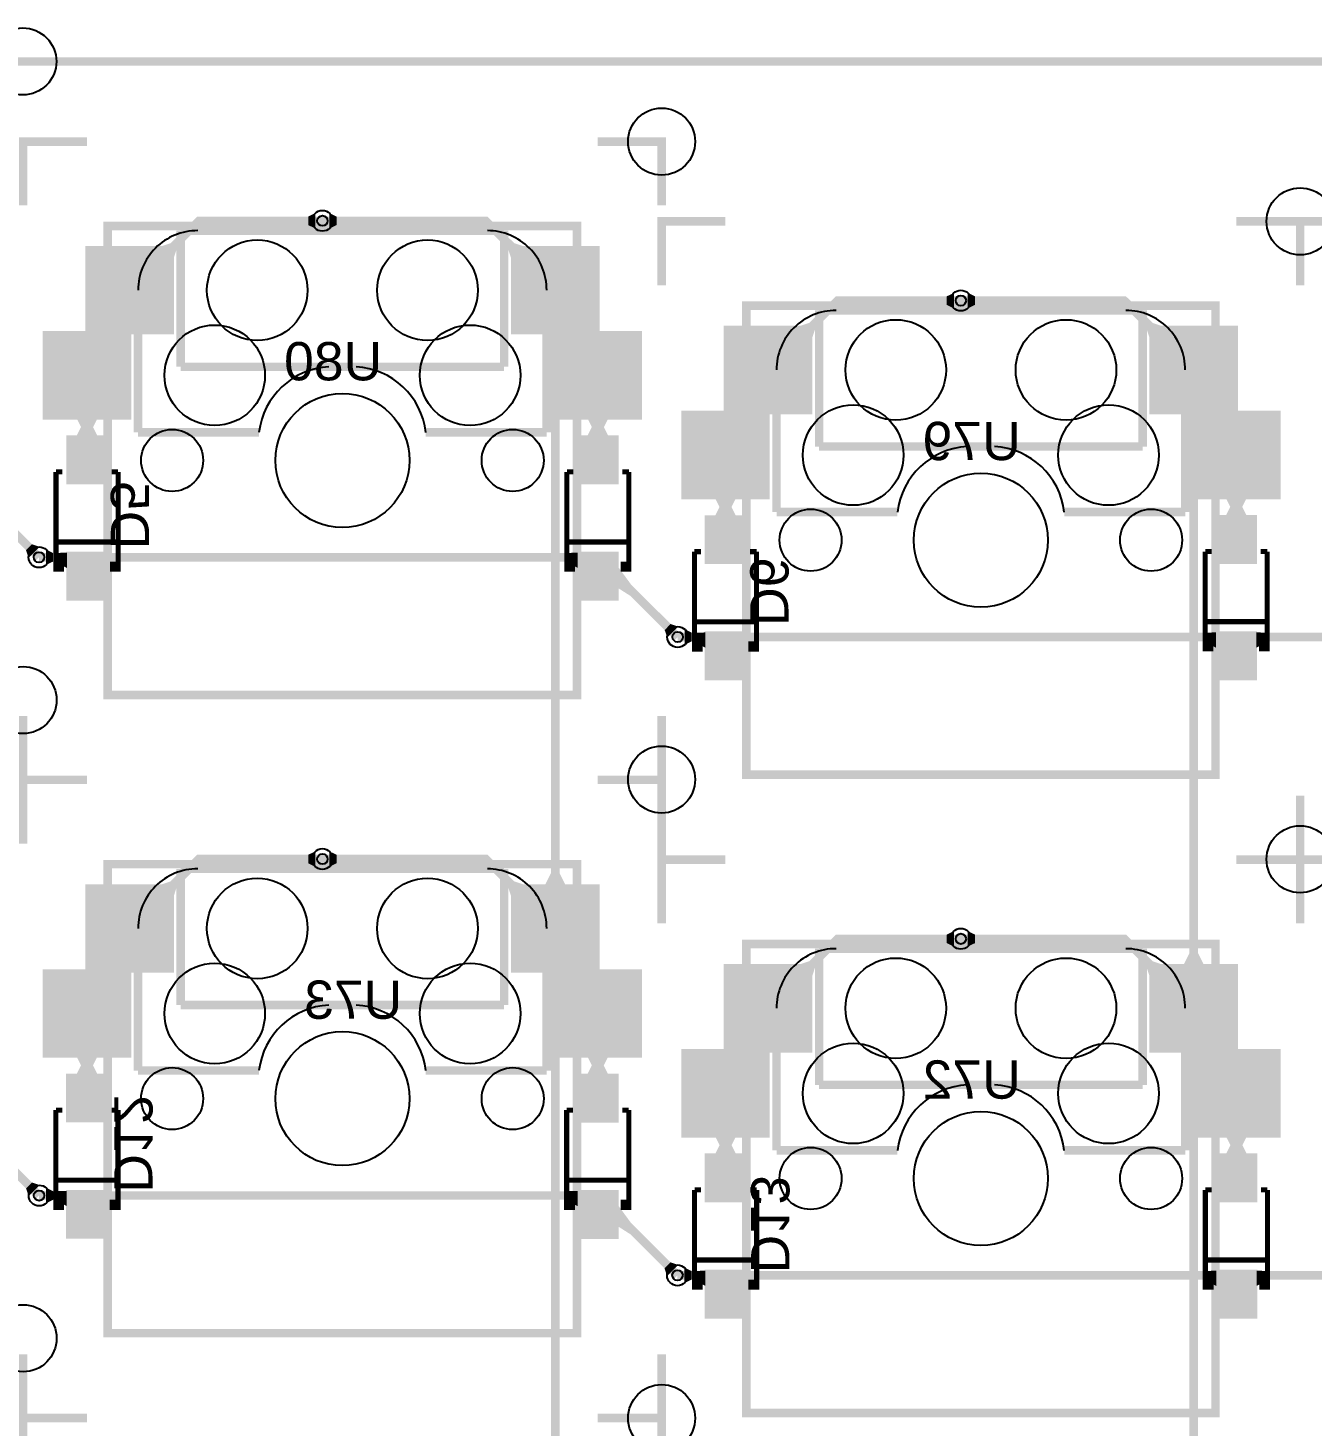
# Model space of a CAD drawing. Header units: millimetres. Extents: x 18 to 178, y 1 to 150.
# Drawn here: x 95.4 to 133.71, y 108.09 to 149.83 of the extents above; entities that cross this region are included whole.
import ezdxf

# ---------------------------------------------------------------- set-up
doc = ezdxf.new("R2010")
doc.units = ezdxf.units.MM
for name, color, linetype, true_color in [('BoardOutLine', 7, 'Continuous', 0xff00ff), ('BottomLayer', 7, 'Continuous', 0x0000ff), ('BottomPasteMaskLayer', 7, 'Continuous', 0x800000), ('BottomSilkLayer', 7, 'Continuous', 0x66cc33), ('BottomSolderMaskLayer', 7, 'Continuous', 0xaa00ff), ('Document', 7, 'Continuous', 0xffffff), ('Hole', 7, 'Continuous', 0x222222), ('Multi-Layer', 7, 'Continuous', 0xc0c0c0), ('TopLayer', 7, 'Continuous', 0xff0000), ('TopPasteMaskLayer', 7, 'Continuous', 0x808080), ('TopSilkLayer', 7, 'Continuous', 0xffcc00), ('TopSolderMaskLayer', 7, 'Continuous', 0x800080)]:
    doc.layers.add(name, color=color, linetype=linetype, true_color=true_color)
doc.styles.get("Standard").update_dxf_attribs({"font": 'arial.ttf'})

msp = doc.modelspace()

# ---------------------------------------------------------------- hatches: boundary and pattern name
at = {"layer": 'BottomLayer'}
for points in [[(104.38717805435613, 143.836570993142), (104.38717805435613, 144.30158242316486), (104.60418338836689, 144.19607569215134), (104.60418338836689, 143.94207518415033)], [(109.85993141986273, 142.81735585471165), (110.3082372364745, 143.26707645415286), (109.90454660909313, 143.40178054356113), (109.72522479044983, 143.22188976377947)], [(112.39994919989863, 140.72705105410205), (109.85994411988827, 140.72705105410205), (109.85994411988827, 143.26705613411218), (112.39994919989863, 143.26705613411218)], [(123.43826009652025, 141.91959613919232), (123.43716535433077, 141.45458470916935), (123.65441960883913, 141.5595808991618), (123.65501651003319, 141.81358140716281)], [(98.42992125984256, 138.18704597409192), (95.88991617983243, 138.18704597409192), (95.88991617983243, 140.72705105410205), (98.42992125984256, 140.72705105410205)], [(111.44780797561589, 140.72707137414272), (110.81280670561341, 140.72707137414272), (111.00330708661409, 140.34607061214126), (111.25730759461521, 140.34607061214126)], [(128.90922783845576, 140.43631699263392), (129.35693929387867, 140.8866268732537), (128.95352298704597, 141.02125222250447), (128.77443738887473, 140.8411277622555)], [(131.44922529845053, 138.346634493269), (128.9092202184404, 138.346634493269), (128.9092202184404, 140.88663957327913), (131.44922529845053, 140.88663957327913)], [(97.47778003556004, 138.1870662941326), (96.84277876555757, 138.1870662941326), (97.03327914655824, 137.80606553213102), (97.28727965455937, 137.80606553213102)], [(117.47919735839469, 135.80662941325886), (114.93919227838455, 135.80662941325886), (114.93919227838455, 138.346634493269), (117.47919735839469, 138.346634493269)], [(130.49784607569222, 138.34662179324357), (129.86284480568952, 138.34662179324357), (130.05334518669042, 137.965621031242), (130.30734569469132, 137.965621031242)], [(97.47778003556004, 137.63435610871227), (96.84277876555757, 137.63435610871227), (97.03327914655824, 138.01535687071373), (97.28727965455937, 138.01535687071373)], [(97.76027432054866, 136.23434086868178), (97.76027432054866, 137.6343662687325), (96.56027432054861, 137.6343662687325), (96.56027432054861, 136.23434086868178)], [(116.52781813563638, 135.80661671323344), (115.89281686563368, 135.80661671323344), (116.08331724663458, 135.42561595123186), (116.33731775463548, 135.42561595123186)], [(116.52781813563638, 135.25185928371855), (115.89281686563368, 135.25185928371855), (116.08331724663458, 135.63286004572), (116.33731775463548, 135.63286004572)], [(116.81031242062477, 133.85181610363213), (116.81031242062477, 135.25184150368295), (115.61031242062495, 135.25184150368295), (115.61031242062495, 133.85181610363213)], [(95.93331216662432, 134.25893319786633), (95.93215138430264, 133.79392176784347), (96.14941833883654, 133.89888493776982), (96.15005334010675, 134.15288544577083)], [(96.56025146050297, 134.16441960883924), (96.56025146050297, 133.70838455676903), (96.17925069850162, 133.89888493776982), (96.17925069850162, 134.15288544577083)], [(97.76027432054866, 132.76441452882898), (97.76027432054866, 134.1644399288798), (96.56027432054861, 134.1644399288798), (96.56027432054861, 132.76441452882898)], [(114.98879095758184, 131.87832867665736), (114.98741427482878, 131.4133172466344), (115.20473202946414, 131.51818135636267), (115.20548387096778, 131.7721818643637)], [(115.6102895605793, 131.7819253238506), (115.6102895605793, 131.32695961391914), (115.22928879857773, 131.51813817627624), (115.22928879857773, 131.77213868427725)], [(116.81031242062477, 130.38188976377955), (116.81031242062477, 131.78191516383038), (115.61031242062495, 131.78191516383038), (115.61031242062495, 130.38188976377955)], [(104.3874523749048, 124.7862763525527), (104.38690627381243, 125.25128778257556), (104.60403606807199, 125.14603759207523), (104.60433324866653, 124.89203708407422)], [(110.81280670561341, 124.21778257556514), (111.44780797561589, 124.21778257556514), (111.25730759461521, 124.59878333756672), (111.00330708661409, 124.59878333756672)], [(109.85993141986273, 123.76991363982722), (110.31008890017779, 124.21778257556514), (109.90537211074411, 124.35257048514097), (109.72530861061728, 124.17342392684782)], [(112.39994919989863, 121.67777495554992), (109.85994411988827, 121.67777495554992), (109.85994411988827, 124.21778003556005), (112.39994919989863, 124.21778003556005)], [(123.43812293624592, 122.86943103886199), (123.43730251460511, 122.40441960883913), (123.65449326898647, 122.50954279908558), (123.65494284988563, 122.7635433070866)], [(128.90922783845576, 121.3832740665481), (129.35609855219718, 121.8344196088392), (128.9531851663703, 121.96905003810002), (128.77443484886976, 121.78859029718058)], [(129.86284480568952, 121.8344196088392), (130.49784607569222, 121.8344196088392), (130.30734569469132, 122.21542037084077), (130.05334518669042, 122.21542037084077)], [(98.42992125984256, 119.13776987553968), (95.88991617983243, 119.13776987553968), (95.88991617983243, 121.67777495554992), (98.42992125984256, 121.67777495554992)], [(111.44780797561589, 121.677777495555), (110.81280670561341, 121.677777495555), (111.00330708661409, 121.29677673355343), (111.25730759461521, 121.29677673355343)], [(131.44922529845053, 119.29438658877314), (128.9092202184404, 119.29438658877314), (128.9092202184404, 121.83439166878327), (131.44922529845053, 121.83439166878327)], [(97.47624079248158, 118.58431800863605), (96.8412395224791, 118.58431800863605), (97.03206248412494, 118.96531877063751), (97.28606299212606, 118.96531877063751)], [(97.47670815341644, 119.13777241554487), (96.84170688341374, 119.13777241554487), (97.03188468376948, 118.7567716535433), (97.2858851917706, 118.7567716535433)], [(117.47919735839469, 116.75438150876289), (114.93919227838455, 116.75438150876289), (114.93919227838455, 119.29438658877314), (117.47919735839469, 119.29438658877314)], [(130.49784607569222, 119.29441452882907), (129.86284480568952, 119.29441452882907), (130.05334518669042, 118.9134137668276), (130.30734569469132, 118.9134137668276)], [(97.7577343154685, 117.18430276860556), (97.7577343154685, 118.58432816865627), (96.55773431546868, 118.58432816865627), (96.55773431546868, 117.18430276860556)], [(116.52883921767852, 116.75440944881893), (115.89383794767605, 116.75440944881893), (116.08464566929138, 116.37340868681736), (116.33864617729228, 116.37340868681736)], [(116.52928371856729, 116.20182118364232), (115.89428244856481, 116.20182118364232), (116.08447548895106, 116.5828219456439), (116.33847599695218, 116.5828219456439)], [(116.81285242570493, 114.80177800355602), (116.81285242570493, 116.20180340360673), (115.61285242570489, 116.20180340360673), (115.61285242570489, 114.80177800355602)], [(95.93692913385826, 114.74307340614678), (95.93473202946393, 115.20807975615958), (96.15223520447034, 115.10359918719837), (96.15343408686817, 114.84960121920233)], [(96.55777241554483, 115.11438150876302), (96.55777241554483, 114.65981965963931), (96.17677165354326, 114.84964185928368), (96.17677165354326, 115.10364236728469)], [(97.7577343154685, 113.71437642875276), (97.7577343154685, 115.11440182880358), (96.55773431546868, 115.11440182880358), (96.55773431546868, 113.71437642875276)], [(114.98268478536943, 112.8262407924816), (114.98186436372885, 112.36122936245874), (115.19905511811021, 112.46635255270508), (115.1995021590044, 112.72035306070609)], [(115.61289560579144, 112.73188722377438), (115.61289560579144, 112.27585217170429), (115.23189484378986, 112.46635255270508), (115.23189484378986, 112.72035306070609)], [(116.81285242570493, 111.33185166370333), (116.81285242570493, 112.73187706375415), (115.61285242570489, 112.73187706375415), (115.61285242570489, 111.33185166370333)]]:
    msp.add_hatch(color=256, dxfattribs=at).paths.add_polyline_path(points)
at = {"layer": 'BottomPasteMaskLayer'}
for points in [[(112.39994919989863, 140.72705105410205), (109.85994411988827, 140.72705105410205), (109.85994411988827, 143.26705613411218), (112.39994919989863, 143.26705613411218)], [(98.42992125984256, 138.18704597409192), (95.88991617983243, 138.18704597409192), (95.88991617983243, 140.72705105410205), (98.42992125984256, 140.72705105410205)], [(131.44922529845053, 138.346634493269), (128.9092202184404, 138.346634493269), (128.9092202184404, 140.88663957327913), (131.44922529845053, 140.88663957327913)], [(117.47919735839469, 135.80662941325886), (114.93919227838455, 135.80662941325886), (114.93919227838455, 138.346634493269), (117.47919735839469, 138.346634493269)], [(97.76027432054866, 136.23434086868178), (97.76027432054866, 137.6343662687325), (96.56027432054861, 137.6343662687325), (96.56027432054861, 136.23434086868178)], [(116.81031242062477, 133.85181610363213), (116.81031242062477, 135.25184150368295), (115.61031242062495, 135.25184150368295), (115.61031242062495, 133.85181610363213)], [(97.76027432054866, 132.76441452882898), (97.76027432054866, 134.1644399288798), (96.56027432054861, 134.1644399288798), (96.56027432054861, 132.76441452882898)], [(116.81031242062477, 130.38188976377955), (116.81031242062477, 131.78191516383038), (115.61031242062495, 131.78191516383038), (115.61031242062495, 130.38188976377955)], [(112.39994919989863, 121.67777495554992), (109.85994411988827, 121.67777495554992), (109.85994411988827, 124.21778003556005), (112.39994919989863, 124.21778003556005)], [(98.42992125984256, 119.13776987553968), (95.88991617983243, 119.13776987553968), (95.88991617983243, 121.67777495554992), (98.42992125984256, 121.67777495554992)], [(131.44922529845053, 119.29438658877314), (128.9092202184404, 119.29438658877314), (128.9092202184404, 121.83439166878327), (131.44922529845053, 121.83439166878327)], [(117.47919735839469, 116.75438150876289), (114.93919227838455, 116.75438150876289), (114.93919227838455, 119.29438658877314), (117.47919735839469, 119.29438658877314)], [(97.7577343154685, 117.18430276860556), (97.7577343154685, 118.58432816865627), (96.55773431546868, 118.58432816865627), (96.55773431546868, 117.18430276860556)], [(116.81285242570493, 114.80177800355602), (116.81285242570493, 116.20180340360673), (115.61285242570489, 116.20180340360673), (115.61285242570489, 114.80177800355602)], [(97.7577343154685, 113.71437642875276), (97.7577343154685, 115.11440182880358), (96.55773431546868, 115.11440182880358), (96.55773431546868, 113.71437642875276)], [(116.81285242570493, 111.33185166370333), (116.81285242570493, 112.73187706375415), (115.61285242570489, 112.73187706375415), (115.61285242570489, 111.33185166370333)]]:
    msp.add_hatch(color=256, dxfattribs=at).paths.add_polyline_path(points)
at = {"layer": 'BottomSilkLayer'}
for points in [[(96.15786131572281, 133.89939039878072), (96.47785115570241, 133.89939039878072), (96.47785115570241, 133.5945897891795), (96.15786131572281, 133.5945897891795)], [(98.16268732537469, 133.89939039878072), (97.84269748539486, 133.89939039878072), (97.84269748539486, 133.5945897891795), (98.16268732537469, 133.5945897891795)], [(115.20789941579892, 131.5168656337312), (115.52788925577852, 131.5168656337312), (115.52788925577852, 131.21206502413008), (115.20789941579892, 131.21206502413008)], [(117.21272542545103, 131.5168656337312), (116.8927355854712, 131.5168656337312), (116.8927355854712, 131.21206502413008), (117.21272542545103, 131.21206502413008)], [(96.15532131064265, 114.84935229870462), (96.47531115062225, 114.84935229870462), (96.47531115062225, 114.54455168910329), (96.15532131064265, 114.54455168910329)], [(98.16014732029475, 114.84935229870462), (97.84015748031516, 114.84935229870462), (97.84015748031516, 114.54455168910329), (98.16014732029475, 114.54455168910329)], [(115.21043942087886, 112.46682753365496), (115.53042926085868, 112.46682753365496), (115.53042926085868, 112.16202692405386), (115.21043942087886, 112.16202692405386)], [(117.21526543053074, 112.46682753365496), (116.89527559055114, 112.46682753365496), (116.89527559055114, 112.16202692405386), (117.21526543053074, 112.16202692405386)]]:
    msp.add_hatch(color=256, dxfattribs=at).paths.add_polyline_path(points)
at = {"layer": 'BottomSolderMaskLayer'}
for points in [[(112.45074523749054, 140.67625501651003), (109.80913995428, 140.67625501651003), (109.80913995428, 143.31786029972045), (112.45074523749054, 143.31786029972045)], [(98.4807172974347, 138.13624993649978), (95.83911201422416, 138.13624993649978), (95.83911201422416, 140.77785521971032), (98.4807172974347, 140.77785521971032)], [(131.50002133604266, 138.2958313436627), (128.85841605283213, 138.2958313436627), (128.85841605283213, 140.93743662687325), (131.50002133604266, 140.93743662687325)], [(117.52999339598682, 135.75582626365258), (114.88838811277628, 135.75582626365258), (114.88838811277628, 138.397431546863), (117.52999339598682, 138.397431546863)], [(97.78204579266298, 136.20470209972677), (97.78204579266298, 137.6639953602487), (96.53850284843429, 137.6639953602487), (96.53850284843429, 136.20470209972677)], [(116.83208389273909, 133.82217733467724), (116.83208389273909, 135.28147059519915), (115.58854094851063, 135.28147059519915), (115.58854094851063, 133.82217733467724)], [(97.78204579266298, 132.73478543731278), (97.78204579266298, 134.1940786978347), (96.53850284843429, 134.1940786978347), (96.53850284843429, 132.73478543731278)], [(116.83208389273909, 130.35226067226336), (116.83208389273909, 131.81155393278527), (115.58854094851063, 131.81155393278527), (115.58854094851063, 130.35226067226336)], [(112.45074523749054, 121.62697891795779), (109.80913995428, 121.62697891795779), (109.80913995428, 124.26858420116832), (112.45074523749054, 124.26858420116832)], [(131.50002133604266, 119.24358648717293), (128.85841605283213, 119.24358648717293), (128.85841605283213, 121.88519177038336), (131.50002133604266, 121.88519177038336)], [(98.4807172974347, 119.08697383794765), (95.83911201422416, 119.08697383794765), (95.83911201422416, 121.72857912115819), (98.4807172974347, 121.72857912115819)], [(117.52999339598682, 116.7035814071628), (114.88838811277628, 116.7035814071628), (114.88838811277628, 119.34518669037323), (117.52999339598682, 119.34518669037323)], [(97.77950578758282, 117.15466399965055), (97.77950578758282, 118.61395726017247), (96.53596284335435, 118.61395726017247), (96.53596284335435, 117.15466399965055)], [(116.83462389781926, 114.77213923460101), (116.83462389781926, 116.23143249512293), (115.59108095359056, 116.23143249512293), (115.59108095359056, 114.77213923460101)], [(97.77950578758282, 113.68474733723656), (97.77950578758282, 115.14404059775848), (96.53596284335435, 115.14404059775848), (96.53596284335435, 113.68474733723656)], [(116.83462389781926, 111.30222257218713), (116.83462389781926, 112.76151583270905), (115.59108095359056, 112.76151583270905), (115.59108095359056, 111.30222257218713)]]:
    msp.add_hatch(color=256, dxfattribs=at).paths.add_polyline_path(points)
at = {"layer": 'Document'}
for points in [[(96.77627635255271, 136.9464312928626), (96.77627635255271, 136.75440690881373), (97.54427228854456, 136.75440690881373), (97.54427228854456, 136.9464312928626)], [(97.25631191262391, 137.23439166878325), (97.06428752857505, 137.23439166878325), (97.06428752857505, 136.4663957327914), (97.25631191262391, 136.4663957327914)], [(112.78684277368552, 136.9464312928626), (112.78684277368552, 136.75440690881373), (112.0188468376939, 136.75440690881373), (112.0188468376939, 136.9464312928626)], [(112.30680721361432, 137.23439166878325), (112.49883159766318, 137.23439166878325), (112.49883159766318, 136.4663957327914), (112.30680721361432, 136.4663957327914)], [(116.30635001270025, 134.8518669037337), (116.11432562865139, 134.8518669037337), (116.11432562865139, 134.08387096774186), (116.30635001270025, 134.08387096774186)], [(131.35176530353078, 134.85440690881376), (131.54378968757942, 134.85440690881376), (131.54378968757942, 134.0864109728219), (131.35176530353078, 134.0864109728219)], [(115.82631445262905, 134.56390652781306), (115.82631445262905, 134.3718821437643), (116.59431038862067, 134.3718821437643), (116.59431038862067, 134.56390652781306)], [(131.83180086360198, 134.5664465328931), (131.83180086360198, 134.37442214884425), (131.0638049276099, 134.37442214884425), (131.0638049276099, 134.5664465328931)], [(97.2872745745492, 133.1673863347727), (97.09525019050034, 133.1673863347727), (97.09525019050034, 133.93538227076453), (97.2872745745492, 133.93538227076453)], [(112.27584455168903, 133.1673863347727), (112.4678689357379, 133.1673863347727), (112.4678689357379, 133.93538227076453), (112.27584455168903, 133.93538227076453)], [(116.33731267462554, 130.78486156972315), (116.14528829057667, 130.78486156972315), (116.14528829057667, 131.552857505715), (116.33731267462554, 131.552857505715)], [(131.32080264160527, 130.78740157480308), (131.5128270256539, 130.78740157480308), (131.5128270256539, 131.55539751079493), (131.32080264160527, 131.55539751079493)], [(97.25377190754398, 118.18435356870714), (97.06174752349511, 118.18435356870714), (97.06174752349511, 117.41635763271518), (97.25377190754398, 117.41635763271518)], [(112.30172720345445, 118.18181356362709), (112.49375158750308, 118.18181356362709), (112.49375158750308, 117.41381762763524), (112.30172720345445, 117.41381762763524)], [(96.77373634747278, 117.89639319278638), (96.77373634747278, 117.70436880873751), (97.54173228346463, 117.70436880873751), (97.54173228346463, 117.89639319278638)], [(112.78176276352565, 117.89385318770633), (112.78176276352565, 117.70182880365758), (112.01376682753357, 117.70182880365758), (112.01376682753357, 117.89385318770633)], [(116.30889001777996, 115.80182880365749), (116.11686563373132, 115.80182880365749), (116.11686563373132, 115.03383286766564), (116.30889001777996, 115.03383286766564)], [(131.35684531369066, 115.80182880365749), (131.54886969773952, 115.80182880365749), (131.54886969773952, 115.03383286766564), (131.35684531369066, 115.03383286766564)], [(115.82885445770899, 115.51386842773684), (115.82885445770899, 115.32184404368809), (116.59685039370083, 115.32184404368809), (116.59685039370083, 115.51386842773684)], [(131.83688087376186, 115.51386842773684), (131.83688087376186, 115.32184404368809), (131.06888493777, 115.32184404368809), (131.06888493777, 115.51386842773684)], [(97.28473456946926, 114.11734823469646), (97.0927101854204, 114.11734823469646), (97.0927101854204, 114.88534417068831), (97.28473456946926, 114.88534417068831)], [(112.27076454152916, 114.11480822961641), (112.4627889255778, 114.11480822961641), (112.4627889255778, 114.88280416560826), (112.27076454152916, 114.88280416560826)], [(116.33985267970525, 111.73482346964693), (116.14782829565661, 111.73482346964693), (116.14782829565661, 112.50281940563877), (116.33985267970525, 112.50281940563877)], [(131.32588265176537, 111.73482346964693), (131.51790703581423, 111.73482346964693), (131.51790703581423, 112.50281940563877), (131.32588265176537, 112.50281940563877)]]:
    msp.add_hatch(color=256, dxfattribs=at).paths.add_polyline_path(points)
at = {"layer": 'TopLayer'}
for points in [[(103.9770764541529, 143.836570993142), (103.9770764541529, 144.30158242316486), (103.76007112014213, 144.19607569215134), (103.76007112014213, 143.94207518415033)], [(97.1599187198376, 140.72705105410205), (99.69992379984774, 140.72705105410205), (99.69992379984774, 143.26705613411218), (97.1599187198376, 143.26705613411218)], [(99.25347472694966, 143.26707645415286), (99.6999110998222, 142.81550165100327), (99.83463042926087, 143.2211582423164), (99.65605283210562, 143.40179070358136)], [(123.02815849631702, 141.45458470916935), (123.02706629413274, 141.91959613919232), (122.8103098806198, 141.81358140716281), (122.81090678181363, 141.5595808991618)], [(111.12994665989345, 138.18704597409192), (113.66995173990358, 138.18704597409192), (113.66995173990358, 140.72705105410205), (111.12994665989345, 140.72705105410205)], [(116.2091948183895, 138.346634493269), (118.74919989839987, 138.346634493269), (118.74919989839987, 140.88663957327913), (116.2091948183895, 140.88663957327913)], [(118.30337058674127, 140.8866268732537), (118.749207518415, 140.43445770891537), (118.88392684785367, 140.8404800609601), (118.7055880111759, 141.02135382270762)], [(112.08383032766073, 138.1870662941326), (112.71883159766321, 138.1870662941326), (112.52863855727696, 137.80606553213102), (112.27463804927606, 137.80606553213102)], [(130.17922275844558, 135.80662941325886), (132.7192278384557, 135.80662941325886), (132.7192278384557, 138.346634493269), (130.17922275844558, 138.346634493269)], [(112.0842748285495, 137.63435610871227), (112.7192760985522, 137.63435610871227), (112.52846837693687, 138.01535687071373), (112.27446786893574, 138.01535687071373)], [(111.80284480568957, 136.23434086868178), (111.80284480568957, 137.6343662687325), (113.00284480568962, 137.6343662687325), (113.00284480568962, 136.23434086868178)], [(131.1313106426212, 135.25440182880357), (131.7663119126239, 135.25440182880357), (131.5761315722632, 135.63540259080514), (131.32213106426207, 135.63540259080514)], [(131.1317754635511, 135.80661671323344), (131.76677673355357, 135.80661671323344), (131.57595377190773, 135.42561595123186), (131.3219532639066, 135.42561595123186)], [(130.8478028956058, 133.85435610871218), (130.8478028956058, 135.254381508763), (132.04780289560586, 135.254381508763), (132.04780289560586, 133.85435610871218)], [(95.74654813309644, 134.33637287274576), (95.41831851663687, 134.00697993395988), (95.33907289814601, 134.2348895097789), (95.51836169672356, 134.41481330962654)], [(95.93331216662432, 134.25893319786633), (95.93215138430264, 133.79392176784347), (96.14941833883654, 133.89888493776982), (96.15005334010675, 134.15288544577083)], [(111.80288798577612, 133.70838455676903), (111.80288798577612, 134.16441960883924), (111.42188722377455, 134.15288544577083), (111.42188722377455, 133.89888493776982)], [(111.80284480568957, 132.76441452882898), (111.80284480568957, 134.1644399288798), (113.00284480568962, 134.1644399288798), (113.00284480568962, 132.76441452882898)], [(113.0028168656338, 133.74337566675126), (113.0028168656338, 133.1083743967488), (113.38381762763538, 132.86528067056133), (113.38381762763538, 133.22448818897635)], [(114.80207772415542, 131.95585217170435), (114.47367792735577, 131.6266268732537), (114.39454914909834, 131.85457708915408), (114.57392684785373, 132.03440690881382)], [(114.98837693675387, 131.87869443738884), (114.98783083566173, 131.413683007366), (115.20495808991632, 131.51893319786632), (115.20525781051583, 131.77293370586733)], [(130.84784099568196, 131.32843281686553), (130.84784099568196, 131.78446786893574), (130.4668402336804, 131.77293370586733), (130.4668402336804, 131.51893319786632)], [(130.8478028956058, 130.3844297688595), (130.8478028956058, 131.7844551689103), (132.04780289560586, 131.7844551689103), (132.04780289560586, 130.3844297688595)], [(132.04776987553987, 131.78446786893574), (132.04776987553987, 131.32843281686553), (132.42877063754145, 131.51893319786632), (132.42877063754145, 131.77293370586733)], [(103.97735077470156, 125.25128778257556), (103.97680467360942, 124.7862763525527), (103.75992379984746, 124.89203708407422), (103.760220980442, 125.14603759207523)], [(97.1599187198376, 121.67777495554992), (99.69992379984774, 121.67777495554992), (99.69992379984774, 124.21778003556005), (97.1599187198376, 124.21778003556005)], [(99.2516179832362, 124.21778257556514), (99.6999110998222, 123.7680518161036), (99.83453390906789, 124.17267716535434), (99.65521717043453, 124.35257048514097)], [(123.02802133604268, 122.40441960883913), (123.02720091440187, 122.86943103886199), (122.8103835407669, 122.7635433070866), (122.8108305816611, 122.50954279908558)], [(118.30439674879358, 121.8344196088392), (118.749207518415, 121.38123952247895), (118.88394462788915, 121.78787655575309), (118.70601219202445, 121.96915671831346)], [(111.12994665989345, 119.13776987553968), (113.66995173990358, 119.13776987553968), (113.66995173990358, 121.67777495554992), (111.12994665989345, 121.67777495554992)], [(116.2091948183895, 119.29438658877314), (118.74919989839987, 119.29438658877314), (118.74919989839987, 121.83439166878327), (116.2091948183895, 121.83439166878327)], [(112.08127000254012, 118.58177546355091), (112.7162712725426, 118.58177546355091), (112.52609093218189, 118.96277622555249), (112.27209042418099, 118.96277622555249)], [(112.08173736347476, 119.13777241554487), (112.71673863347723, 119.13777241554487), (112.5259182118366, 118.7567716535433), (112.27191770383547, 118.7567716535433)], [(130.17922275844558, 116.75438150876289), (132.7192278384557, 116.75438150876289), (132.7192278384557, 119.29438658877314), (130.17922275844558, 119.29438658877314)], [(111.79776479552947, 117.18176276352551), (111.79776479552947, 118.58178816357622), (112.99776479552952, 118.58178816357622), (112.99776479552952, 117.18176276352551)], [(131.13386842773684, 116.75440944881893), (131.76886969773955, 116.75440944881893), (131.5786766573533, 116.37340868681736), (131.32467614935217, 116.37340868681736)], [(131.13431292862583, 116.20182118364232), (131.7693141986283, 116.20182118364232), (131.57850647701298, 116.5828219456439), (131.32450596901208, 116.5828219456439)], [(130.8528829057659, 114.80177800355602), (130.8528829057659, 116.20180340360673), (132.05288290576596, 116.20180340360673), (132.05288290576596, 114.80177800355602)], [(95.75058166116332, 115.2839827279654), (95.42135890271788, 114.95558039116077), (95.34280162560322, 115.1837261874523), (95.52263144526296, 115.36310896621796)], [(95.93651511303005, 114.7427051054101), (95.9351485902971, 115.20771399542798), (96.15246380492749, 115.10284734569461), (96.1532105664212, 114.8488468376936)], [(111.79780289560563, 114.65834645669281), (111.79780289560563, 115.11183896367788), (111.41680213360428, 115.10284734569461), (111.41680213360428, 114.8488468376936)], [(111.79776479552947, 113.71183642367282), (111.79776479552947, 115.11186182372364), (112.99776479552952, 115.11186182372364), (112.99776479552952, 113.71183642367282)], [(112.99773177546376, 114.69269748539489), (112.99773177546376, 114.05769621539241), (113.37873253746511, 113.81409956819914), (113.37873253746511, 114.17349758699515)], [(114.79667005334022, 112.90349504699009), (114.46782321564638, 112.57471678943352), (114.38900431800857, 112.80277368554732), (114.56862839725682, 112.9823596647193)], [(114.98268478536943, 112.8262407924816), (114.98186436372885, 112.36122936245874), (115.19905511811021, 112.46635255270508), (115.1995021590044, 112.72035306070609)], [(130.85292608585223, 112.27585217170429), (130.85292608585223, 112.73188722377438), (130.47192532385088, 112.72035306070609), (130.47192532385088, 112.46635255270508)], [(130.8528829057659, 111.33185166370333), (130.8528829057659, 112.73187706375415), (132.05288290576596, 112.73187706375415), (132.05288290576596, 111.33185166370333)], [(132.05285496571014, 112.73188722377438), (132.05285496571014, 112.27585217170429), (132.4338557277115, 112.46635255270508), (132.4338557277115, 112.72035306070609)]]:
    msp.add_hatch(color=256, dxfattribs=at).paths.add_polyline_path(points)
at = {"layer": 'TopPasteMaskLayer'}
for points in [[(97.1599187198376, 140.72705105410205), (99.69992379984774, 140.72705105410205), (99.69992379984774, 143.26705613411218), (97.1599187198376, 143.26705613411218)], [(111.12994665989345, 138.18704597409192), (113.66995173990358, 138.18704597409192), (113.66995173990358, 140.72705105410205), (111.12994665989345, 140.72705105410205)], [(116.2091948183895, 138.346634493269), (118.74919989839987, 138.346634493269), (118.74919989839987, 140.88663957327913), (116.2091948183895, 140.88663957327913)], [(130.17922275844558, 135.80662941325886), (132.7192278384557, 135.80662941325886), (132.7192278384557, 138.346634493269), (130.17922275844558, 138.346634493269)], [(111.80284480568957, 136.23434086868178), (111.80284480568957, 137.6343662687325), (113.00284480568962, 137.6343662687325), (113.00284480568962, 136.23434086868178)], [(130.8478028956058, 133.85435610871218), (130.8478028956058, 135.254381508763), (132.04780289560586, 135.254381508763), (132.04780289560586, 133.85435610871218)], [(111.80284480568957, 132.76441452882898), (111.80284480568957, 134.1644399288798), (113.00284480568962, 134.1644399288798), (113.00284480568962, 132.76441452882898)], [(130.8478028956058, 130.3844297688595), (130.8478028956058, 131.7844551689103), (132.04780289560586, 131.7844551689103), (132.04780289560586, 130.3844297688595)], [(97.1599187198376, 121.67777495554992), (99.69992379984774, 121.67777495554992), (99.69992379984774, 124.21778003556005), (97.1599187198376, 124.21778003556005)], [(111.12994665989345, 119.13776987553968), (113.66995173990358, 119.13776987553968), (113.66995173990358, 121.67777495554992), (111.12994665989345, 121.67777495554992)], [(116.2091948183895, 119.29438658877314), (118.74919989839987, 119.29438658877314), (118.74919989839987, 121.83439166878327), (116.2091948183895, 121.83439166878327)], [(130.17922275844558, 116.75438150876289), (132.7192278384557, 116.75438150876289), (132.7192278384557, 119.29438658877314), (130.17922275844558, 119.29438658877314)], [(111.79776479552947, 117.18176276352551), (111.79776479552947, 118.58178816357622), (112.99776479552952, 118.58178816357622), (112.99776479552952, 117.18176276352551)], [(130.8528829057659, 114.80177800355602), (130.8528829057659, 116.20180340360673), (132.05288290576596, 116.20180340360673), (132.05288290576596, 114.80177800355602)], [(111.79776479552947, 113.71183642367282), (111.79776479552947, 115.11186182372364), (112.99776479552952, 115.11186182372364), (112.99776479552952, 113.71183642367282)], [(130.8528829057659, 111.33185166370333), (130.8528829057659, 112.73187706375415), (132.05288290576596, 112.73187706375415), (132.05288290576596, 111.33185166370333)]]:
    msp.add_hatch(color=256, dxfattribs=at).paths.add_polyline_path(points)
at = {"layer": 'TopSilkLayer'}
for points in [[(111.40043180086354, 133.89939039878072), (111.72042164084337, 133.89939039878072), (111.72042164084337, 133.5945897891795), (111.40043180086354, 133.5945897891795)], [(113.40525781051565, 133.89939039878072), (113.08526797053605, 133.89939039878072), (113.08526797053605, 133.5945897891795), (113.40525781051565, 133.5945897891795)], [(130.44538989077978, 131.51940563881124), (130.7653797307596, 131.51940563881124), (130.7653797307596, 131.21460502921002), (130.44538989077978, 131.21460502921002)], [(132.45021590043189, 131.51940563881124), (132.1302260604523, 131.51940563881124), (132.1302260604523, 131.21460502921002), (132.45021590043189, 131.21460502921002)], [(111.39535179070367, 114.84681229362457), (111.71534163068327, 114.84681229362457), (111.71534163068327, 114.54201168402335), (111.39535179070367, 114.54201168402335)], [(113.40017780035578, 114.84681229362457), (113.08018796037595, 114.84681229362457), (113.08018796037595, 114.54201168402335), (113.40017780035578, 114.54201168402335)], [(130.45046990093988, 112.46682753365496), (130.7704597409197, 112.46682753365496), (130.7704597409197, 112.16202692405386), (130.45046990093988, 112.16202692405386)], [(132.45529591059176, 112.46682753365496), (132.13530607061216, 112.46682753365496), (132.13530607061216, 112.16202692405386), (132.45529591059176, 112.16202692405386)]]:
    msp.add_hatch(color=256, dxfattribs=at).paths.add_polyline_path(points)
at = {"layer": 'TopSolderMaskLayer'}
for points in [[(97.10911455422934, 140.67625501651003), (99.75071983743965, 140.67625501651003), (99.75071983743965, 143.31786029972045), (97.10911455422934, 143.31786029972045)], [(111.07914249428518, 138.13624993649978), (113.72074777749572, 138.13624993649978), (113.72074777749572, 140.77785521971032), (111.07914249428518, 140.77785521971032)], [(116.15839065278124, 138.2958313436627), (118.79999593599177, 138.2958313436627), (118.79999593599177, 140.93743662687325), (116.15839065278124, 140.93743662687325)], [(130.1284185928373, 135.75582626365258), (132.77002387604762, 135.75582626365258), (132.77002387604762, 138.397431546863), (130.1284185928373, 138.397431546863)], [(111.78107333357548, 136.20470209972677), (111.78107333357548, 137.6639953602487), (113.02461627780394, 137.6639953602487), (113.02461627780394, 136.20470209972677)], [(130.8260314234915, 133.82471733975717), (130.8260314234915, 135.2840106002792), (132.06957436771995, 135.2840106002792), (132.06957436771995, 133.82471733975717)], [(111.78107333357548, 132.73478543731278), (111.78107333357548, 134.1940786978347), (113.02461627780394, 134.1940786978347), (113.02461627780394, 132.73478543731278)], [(130.8260314234915, 130.3548006773433), (130.8260314234915, 131.8140939378652), (132.06957436771995, 131.8140939378652), (132.06957436771995, 130.3548006773433)], [(97.10911455422934, 121.62697891795779), (99.75071983743965, 121.62697891795779), (99.75071983743965, 124.26858420116832), (97.10911455422934, 124.26858420116832)], [(116.15839065278124, 119.24358648717293), (118.79999593599177, 119.24358648717293), (118.79999593599177, 121.88519177038336), (116.15839065278124, 121.88519177038336)], [(111.07914249428518, 119.08697383794765), (113.72074777749572, 119.08697383794765), (113.72074777749572, 121.72857912115819), (111.07914249428518, 121.72857912115819)], [(130.1284185928373, 116.7035814071628), (132.77002387604762, 116.7035814071628), (132.77002387604762, 119.34518669037323), (130.1284185928373, 119.34518669037323)], [(111.77599332341538, 117.1521239945705), (111.77599332341538, 118.61141725509242), (113.01953626764384, 118.61141725509242), (113.01953626764384, 117.1521239945705)], [(130.83111143365159, 114.77213923460101), (130.83111143365159, 116.23143249512293), (132.07465437788028, 116.23143249512293), (132.07465437788028, 114.77213923460101)], [(111.77599332341538, 113.68220733215662), (111.77599332341538, 115.14150059267854), (113.01953626764384, 115.14150059267854), (113.01953626764384, 113.68220733215662)], [(130.83111143365159, 111.30222257218713), (130.83111143365159, 112.76151583270905), (132.07465437788028, 112.76151583270905), (132.07465437788028, 111.30222257218713)]]:
    msp.add_hatch(color=256, dxfattribs=at).paths.add_polyline_path(points)

# ---------------------------------------------------------------- linework, layer by layer
at = {"layer": 'BoardOutLine', "const_width": 0.25400050800101603}
msp.add_lwpolyline([(175.87493014986035, 148.825273050546), (76.20254000507998, 148.825273050546)], dxfattribs=at)
at = {"layer": 'BottomLayer', "const_width": 0.25400050800101603}
for points in [[(111.1303022606046, 141.99644399288798), (109.05765811531614, 144.0690881381762), (104.18338836677685, 144.0690881381762)], [(111.1303022606046, 141.99644399288798), (111.1303022606046, 122.94640589281175)], [(130.18034036068093, 139.6164592329185), (128.10769621539248, 141.68656337312677), (123.23342646685296, 141.68656337312677)], [(97.16027432054875, 139.45643891287773), (97.16027432054875, 136.37287274574544)], [(130.18034036068093, 139.6164592329185), (130.18034036068093, 120.56388112776222)], [(116.21031242062509, 137.07645415290824), (116.21031242062509, 133.98780797561597)], [(97.16027432054875, 134.02590805181603), (95.72771145542288, 134.02590805181603)], [(116.21031242062509, 131.6433832867666), (114.78282956565909, 131.64592329184654)], [(111.1303022606046, 122.94640589281175), (109.06019812039631, 125.01905003809998), (104.18338836677685, 125.01905003809998)], [(111.1303022606046, 122.94640589281175), (111.1303022606046, 103.89636779273553)], [(130.18034036068093, 120.56388112776222), (128.10515621031254, 122.63652527305055), (123.23342646685296, 122.63652527305055)], [(130.18034036068093, 120.56388112776222), (130.18034036068093, 101.51638303276604)], [(97.16027432054875, 120.40640081280162), (97.15773431546882, 117.32283464566933)], [(116.21031242062509, 118.02387604775197), (116.2128524257048, 114.94030988061968)], [(97.15773431546882, 114.97840995681986), (95.73025146050304, 114.97586995173981)], [(116.2128524257048, 112.59334518669039), (114.77774955549921, 112.59334518669039)]]:
    msp.add_lwpolyline(points, dxfattribs=at)
at = {"layer": 'BottomSilkLayer', "const_width": 0.15240030480060962}
for points in [[(96.23403606807233, 133.82316484632975), (96.23403606807233, 136.57561595123184)], [(96.23403606807233, 136.57561595123184), (96.42707645415294, 136.57561595123184)], [(98.08651257302517, 136.57561595123184), (97.89347218694456, 136.57561595123184)], [(98.08651257302517, 133.82316484632975), (98.08651257302517, 136.57561595123184)], [(98.03649987299968, 134.4826263652526), (96.28404876809759, 134.4826263652526)], [(115.28407416814844, 131.4406400812801), (115.28407416814844, 134.19309118618241)], [(115.28407416814844, 134.19309118618241), (115.47711455422905, 134.19309118618241)], [(117.13655067310128, 134.19309118618241), (116.94351028702067, 134.19309118618241)], [(117.13655067310128, 131.4406400812801), (117.13655067310128, 134.19309118618241)], [(117.08653797307579, 132.10010160020317), (115.33408686817393, 132.10010160020317)], [(96.23149606299216, 114.77312674625352), (96.23149606299216, 117.52557785115562)], [(96.23149606299216, 117.52557785115562), (96.424536449073, 117.52557785115562)], [(98.08397256794524, 117.52557785115562), (97.8909321818644, 117.52557785115562)], [(98.08397256794524, 114.77312674625352), (98.08397256794524, 117.52557785115562)], [(98.03395986791975, 115.43258826517649), (96.28150876301765, 115.43258826517649)], [(115.28661417322837, 112.39060198120399), (115.28661417322837, 115.14305308610619)], [(115.28661417322837, 115.14305308610619), (115.47965455930921, 115.14305308610619)], [(117.13909067818122, 115.14305308610619), (116.94605029210061, 115.14305308610619)], [(117.13909067818122, 112.39060198120399), (117.13909067818122, 115.14305308610619)], [(117.08907797815596, 113.05006350012695), (115.33662687325364, 113.05006350012695)]]:
    msp.add_lwpolyline(points, dxfattribs=at)
at = {"layer": 'Document', "const_width": 0.25400050800101603}
for points in [[(97.1599187198376, 146.43289306578606), (95.25491490982995, 146.43289306578606), (95.25491490982995, 144.52788925577852)], [(95.25491490982995, 144.52788925577852), (95.25491490982995, 146.43289306578606), (97.1599187198376, 146.43289306578606)], [(114.30495300990606, 144.52788925577852), (114.30495300990606, 146.43289306578606), (112.39994919989863, 146.43289306578606)], [(112.39994919989863, 146.43289306578606), (114.30495300990606, 146.43289306578606), (114.30495300990606, 144.52788925577852)], [(116.2091948183895, 144.0524765049529), (114.30419100838208, 144.0524765049529), (114.30419100838208, 142.14747269494535)], [(114.30419100838208, 142.14747269494535), (114.30419100838208, 144.0524765049529), (116.2091948183895, 144.0524765049529)], [(133.35422910845818, 142.14747269494535), (133.35422910845818, 144.0524765049529), (131.44922529845053, 144.0524765049529)], [(131.44922529845053, 144.0524765049529), (133.35422910845818, 144.0524765049529), (133.35422910845818, 142.14747269494535)], [(135.25847091694186, 144.0524765049529), (133.3534671069342, 144.0524765049529), (133.3534671069342, 142.14747269494535)], [(133.3534671069342, 142.14747269494535), (133.3534671069342, 144.0524765049529), (135.25847091694186, 144.0524765049529)], [(109.09794259588534, 143.77500635001263), (99.95392430784864, 143.77500635001263)], [(99.95392430784864, 139.71099822199642), (99.95392430784864, 143.77500635001263)], [(100.46192532385066, 143.77500635001263), (109.60594361188737, 143.77500635001263)], [(109.60594361188737, 139.71099822199642), (109.60594361188737, 143.77500635001263)], [(98.68392176784369, 137.75519431038856), (98.68392176784369, 141.99700279400554)], [(110.87594615189232, 137.75519431038856), (110.87594615189232, 141.99700279400554)], [(128.14721869443724, 141.39458978917958), (119.00320040640077, 141.39458978917958)], [(119.00320040640077, 137.33058166116336), (119.00320040640077, 141.39458978917958)], [(119.51120142240279, 141.39458978917958), (128.6552197104395, 141.39458978917958)], [(128.6552197104395, 137.33058166116336), (128.6552197104395, 141.39458978917958)], [(99.95392430784864, 139.71099822199642), (105.18636017272047, 139.71099822199642)], [(109.60594361188737, 139.71099822199642), (104.37350774701554, 139.71099822199642)], [(117.73319786639559, 135.3747777495554), (117.73319786639559, 139.61658623317248)], [(129.92522225044445, 135.3747777495554), (129.92522225044445, 139.61658623317248)], [(102.29077978155942, 137.75519431038856), (98.68392176784369, 137.75519431038856)], [(107.26908813817636, 137.75519431038856), (110.87594615189232, 137.75519431038856)], [(119.00320040640077, 137.33058166116336), (124.2356362712726, 137.33058166116336)], [(128.6552197104395, 137.33058166116336), (123.42278384556766, 137.33058166116336)], [(121.34005588011178, 135.3747777495554), (117.73319786639559, 135.3747777495554)], [(126.31836423672871, 135.3747777495554), (129.92522225044445, 135.3747777495554)], [(95.25491490982995, 129.2878587757175), (95.25491490982995, 127.38285496570995), (97.1599187198376, 127.38285496570995)], [(97.1599187198376, 127.38285496570995), (95.25491490982995, 127.38285496570995), (95.25491490982995, 129.2878587757175)], [(112.39994919989863, 127.38285496570995), (114.30495300990606, 127.38285496570995), (114.30495300990606, 129.2878587757175)], [(114.30495300990606, 129.2878587757175), (114.30495300990606, 127.38285496570995), (112.39994919989863, 127.38285496570995)], [(97.1599187198376, 127.38361696723393), (95.25491490982995, 127.38361696723393), (95.25491490982995, 125.47861315722628)], [(95.25491490982995, 125.47861315722628), (95.25491490982995, 127.38361696723393), (97.1599187198376, 127.38361696723393)], [(114.30495300990606, 125.47861315722628), (114.30495300990606, 127.38361696723393), (112.39994919989863, 127.38361696723393)], [(112.39994919989863, 127.38361696723393), (114.30495300990606, 127.38361696723393), (114.30495300990606, 125.47861315722628)], [(114.30419100838208, 126.90744221488433), (114.30419100838208, 125.00243840487678), (116.2091948183895, 125.00243840487678)], [(116.2091948183895, 125.00243840487678), (114.30419100838208, 125.00243840487678), (114.30419100838208, 126.90744221488433)], [(131.44922529845053, 125.00243840487678), (133.35422910845818, 125.00243840487678), (133.35422910845818, 126.90744221488433)], [(133.35422910845818, 126.90744221488433), (133.35422910845818, 125.00243840487678), (131.44922529845053, 125.00243840487678)], [(133.3534671069342, 126.90744221488433), (133.3534671069342, 125.00243840487678), (135.25847091694186, 125.00243840487678)], [(135.25847091694186, 125.00243840487678), (133.3534671069342, 125.00243840487678), (133.3534671069342, 126.90744221488433)], [(109.09794259588534, 124.7257302514605), (99.95392430784864, 124.7257302514605)], [(99.95392430784864, 120.66172212344418), (99.95392430784864, 124.7257302514605)], [(100.46192532385066, 124.7257302514605), (109.60594361188737, 124.7257302514605)], [(109.60594361188737, 120.66172212344418), (109.60594361188737, 124.7257302514605)], [(116.2091948183895, 125.00022860045715), (114.30419100838208, 125.00022860045715), (114.30419100838208, 123.09522479044949)], [(114.30419100838208, 123.09522479044949), (114.30419100838208, 125.00022860045715), (116.2091948183895, 125.00022860045715)], [(133.35422910845818, 123.09522479044949), (133.35422910845818, 125.00022860045715), (131.44922529845053, 125.00022860045715)], [(131.44922529845053, 125.00022860045715), (133.35422910845818, 125.00022860045715), (133.35422910845818, 123.09522479044949)], [(135.25847091694186, 125.00022860045715), (133.3534671069342, 125.00022860045715), (133.3534671069342, 123.09522479044949)], [(133.3534671069342, 123.09522479044949), (133.3534671069342, 125.00022860045715), (135.25847091694186, 125.00022860045715)], [(98.68392176784369, 118.70591821183643), (98.68392176784369, 122.94772669545341)], [(110.87594615189232, 118.70591821183643), (110.87594615189232, 122.94772669545341)], [(128.14721869443724, 122.34234188468372), (119.00320040640077, 122.34234188468372)], [(119.00320040640077, 118.2783337566674), (119.00320040640077, 122.34234188468372)], [(119.51120142240279, 122.34234188468372), (128.6552197104395, 122.34234188468372)], [(128.6552197104395, 118.2783337566674), (128.6552197104395, 122.34234188468372)], [(99.95392430784864, 120.66172212344418), (105.18636017272047, 120.66172212344418)], [(109.60594361188737, 120.66172212344418), (104.37350774701554, 120.66172212344418)], [(117.73319786639559, 116.32252984505965), (117.73319786639559, 120.56433832867663)], [(129.92522225044445, 116.32252984505965), (129.92522225044445, 120.56433832867663)], [(102.29077978155942, 118.70591821183643), (98.68392176784369, 118.70591821183643)], [(107.26908813817636, 118.70591821183643), (110.87594615189232, 118.70591821183643)], [(119.00320040640077, 118.2783337566674), (124.2356362712726, 118.2783337566674)], [(128.6552197104395, 118.2783337566674), (123.42278384556766, 118.2783337566674)], [(121.34005588011178, 116.32252984505965), (117.73319786639559, 116.32252984505965)], [(126.31836423672871, 116.32252984505965), (129.92522225044445, 116.32252984505965)], [(95.25491490982995, 110.23858267716537), (95.25491490982995, 108.33357886715771), (97.1599187198376, 108.33357886715771)], [(97.1599187198376, 108.33357886715771), (95.25491490982995, 108.33357886715771), (95.25491490982995, 110.23858267716537)], [(112.39994919989863, 108.33357886715771), (114.30495300990606, 108.33357886715771), (114.30495300990606, 110.23858267716537)], [(114.30495300990606, 110.23858267716537), (114.30495300990606, 108.33357886715771), (112.39994919989863, 108.33357886715771)], [(97.1599187198376, 108.33136906273808), (95.25491490982995, 108.33136906273808), (95.25491490982995, 106.42636525273042)], [(95.25491490982995, 106.42636525273042), (95.25491490982995, 108.33136906273808), (97.1599187198376, 108.33136906273808)], [(114.30495300990606, 106.42636525273042), (114.30495300990606, 108.33136906273808), (112.39994919989863, 108.33136906273808)], [(112.39994919989863, 108.33136906273808), (114.30495300990606, 108.33136906273808), (114.30495300990606, 106.42636525273042)]]:
    msp.add_lwpolyline(points, dxfattribs=at)
for points in [[(97.77894335788687, 143.9163068326136), (111.77800355600698, 143.9163068326136), (111.77800355600698, 129.9173228346457), (97.77894335788687, 129.9173228346457), (97.77894335788687, 143.9163068326136)], [(111.77993395986778, 143.91704343408685), (97.779933959868, 143.91704343408685), (97.779933959868, 129.91704343408685), (111.77993395986778, 129.91704343408685), (111.77993395986778, 143.91704343408685)], [(97.779933959868, 143.91704343408685), (111.77993395986778, 143.91704343408685), (111.77993395986778, 129.91704343408685), (97.779933959868, 129.91704343408685), (97.779933959868, 143.91704343408685)], [(116.82898145796298, 141.53530607061202), (130.82791465582932, 141.53530607061202), (130.82791465582932, 127.53629667259327), (116.82898145796298, 127.53629667259327), (116.82898145796298, 141.53530607061202)], [(130.82921005842013, 141.53662687325368), (116.82921005842036, 141.53662687325368), (116.82921005842036, 127.53662687325368), (130.82921005842013, 127.53662687325368), (130.82921005842013, 141.53662687325368)], [(116.82921005842036, 141.53662687325368), (130.82921005842013, 141.53662687325368), (130.82921005842013, 127.53662687325368), (116.82921005842036, 127.53662687325368), (116.82921005842036, 141.53662687325368)], [(97.77894335788687, 124.86631953263907), (111.77800355600698, 124.86631953263907), (111.77800355600698, 110.86728473456947), (97.77894335788687, 110.86728473456947), (97.77894335788687, 124.86631953263907)], [(111.77993395986778, 124.86776733553472), (97.779933959868, 124.86776733553472), (97.779933959868, 110.86776733553461), (111.77993395986778, 110.86776733553461), (111.77993395986778, 124.86776733553472)], [(97.779933959868, 124.86776733553472), (111.77993395986778, 124.86776733553472), (111.77993395986778, 110.86776733553461), (97.779933959868, 110.86776733553461), (97.779933959868, 124.86776733553472)], [(116.82898145796298, 122.4853187706376), (130.82791465582932, 122.4853187706376), (130.82791465582932, 108.48625857251716), (116.82898145796298, 108.48625857251716), (116.82898145796298, 122.4853187706376)], [(130.82921005842013, 122.48437896875794), (116.82921005842036, 122.48437896875794), (116.82921005842036, 108.48437896875794), (130.82921005842013, 108.48437896875794), (130.82921005842013, 122.48437896875794)], [(116.82921005842036, 122.48437896875794), (130.82921005842013, 122.48437896875794), (130.82921005842013, 108.48437896875794), (116.82921005842036, 108.48437896875794), (116.82921005842036, 122.48437896875794)]]:
    msp.add_lwpolyline(points, close=True, dxfattribs=at)
at = {"layer": 'Document'}
for centre, radius, start, end in [((100.45334457719787, 142.0056343407599), 1.7694183388366778, 89.72132207666381, 180.2786779233362), ((109.10652334253791, 142.0056343407599), 1.7694183388366778, 359.7213220766638, 90), ((119.50262067575022, 139.62521777992674), 1.7694183388366778, 89.72132207666381, 180.2786779233362), ((128.15579944109027, 139.62521777992674), 1.7694183388366778, 359.7213220766638, 90), ((104.49439001565293, 137.4954184037772), 2.218897637795276, 93.12162187961307, 173.2760570889455), ((105.06547790408285, 137.4954184037772), 2.218897637795276, 6.7239429110548485, 86.87837812039295), ((123.54366611420505, 135.11500184294414), 2.218897637795276, 93.1216218796127, 173.27605708894248), ((124.11475400263521, 135.11500184294414), 2.218897637795276, 6.72394291105752, 86.8783781203873), ((100.45334457719787, 122.95635824220767), 1.7694183388366778, 89.72132207666381, 180.2786779233362), ((109.10652334253791, 122.95635824220767), 1.7694183388366778, 359.7213220766638, 90), ((119.50262067575022, 120.57296987543089), 1.7694183388366778, 89.72132207666381, 180.2786779233362), ((128.15579944109027, 120.57296987543089), 1.7694183388366778, 359.7213220766638, 90), ((104.49439001565293, 118.44614230522518), 2.218897637795276, 93.12162187961307, 173.2760570889455), ((105.06547790408285, 118.44614230522518), 2.218897637795276, 6.7239429110548485, 86.87837812039295), ((123.54366611420505, 116.06275393844828), 2.218897637795276, 93.12162187961307, 173.2760570889455), ((124.11475400263521, 116.06275393844828), 2.218897637795276, 6.7239429110545075, 86.87837812038693)]:
    msp.add_arc(centre, radius, start, end, dxfattribs=at)
at = {"layer": 'Hole'}
for centre in [(104.18211836423666, 144.0690881381762), (123.23266446532898, 141.68757937515875), (95.72771145542288, 134.02692405384812), (114.78308356616708, 131.64643129286253), (104.18211836423666, 125.01854203708399), (123.23266446532898, 122.63728727457453), (95.7307594615188, 114.97459994919996), (114.777241554483, 112.59410718821437)]:
    msp.add_circle(centre, 0.15499110998222, dxfattribs=at)
at = {"layer": 'Multi-Layer'}
for centre, radius in [((95.2461264922531, 148.82524765049527), 1), ((114.30505461010921, 146.43281686563364), 1), ((133.35433070866134, 144.05257810515627), 1), ((104.18211836423666, 144.0690881381762), 0.31000762001524007), ((102.24003048006102, 141.99695199390396), 1.5000000000000002), ((107.32004064008129, 141.99695199390396), 1.5000000000000002), ((123.23266446532898, 141.68757937515875), 0.31000762001524007), ((121.28930657861315, 139.61671323342637), 1.5000000000000002), ((126.36931673863342, 139.61671323342637), 1.5000000000000002), ((100.97002794005607, 139.45694691389372), 1.5000000000000002), ((108.59004318008647, 139.45694691389372), 1.5000000000000002), ((104.78003556007116, 136.91694183388358), 2), ((104.78003556007116, 136.91694183388358), 2), ((120.01930403860797, 137.07670815341623), 1.5000000000000002), ((127.6393192786386, 137.07670815341623), 1.5000000000000002), ((99.70002540005089, 136.91694183388358), 0.9249936499873002), ((99.70002540005089, 136.91694183388358), 0.9249936499873002), ((109.86004572009142, 136.91694183388358), 0.9249936499873002), ((109.86004572009142, 136.91694183388358), 0.9249936499873002), ((123.82931165862328, 134.5367030734061), 2), ((123.82931165862328, 134.5367030734061), 2), ((118.74930149860302, 134.5367030734061), 0.9249936499873002), ((118.74930149860302, 134.5367030734061), 0.9249936499873002), ((128.90932181864355, 134.5367030734061), 0.9249936499873002), ((128.90932181864355, 134.5367030734061), 0.9249936499873002), ((95.72771145542288, 134.02692405384812), 0.31000762001524007), ((114.78308356616708, 131.64643129286253), 0.31000762001524007), ((95.25273050546116, 129.764033528067), 1), ((114.30302260604526, 127.39192278384553), 1), ((133.3530607061216, 125.01092202184407), 1), ((104.18211836423666, 125.01854203708399), 0.31000762001524007), ((102.24003048006102, 122.94767589535172), 1.5000000000000002), ((107.32004064008129, 122.94767589535172), 1.5000000000000002), ((123.23266446532898, 122.63728727457453), 0.31000762001524007), ((100.97002794005607, 120.40767081534159), 1.5000000000000002), ((108.59004318008647, 120.40767081534159), 1.5000000000000002), ((121.28930657861315, 120.5643891287782), 1.5000000000000002), ((126.36931673863342, 120.5643891287782), 1.5000000000000002), ((104.78003556007116, 117.86766573533146), 2), ((104.78003556007116, 117.86766573533146), 2), ((120.01930403860797, 118.02438404876796), 1.5000000000000002), ((127.6393192786386, 118.02438404876796), 1.5000000000000002), ((99.70002540005089, 117.86766573533146), 0.9249936499873002), ((99.70002540005089, 117.86766573533146), 0.9249936499873002), ((109.86004572009142, 117.86766573533146), 0.9249936499873002), ((109.86004572009142, 117.86766573533146), 0.9249936499873002), ((123.82931165862328, 115.48437896875782), 2), ((123.82931165862328, 115.48437896875782), 2), ((118.74930149860302, 115.48437896875782), 0.9249936499873002), ((118.74930149860302, 115.48437896875782), 0.9249936499873002), ((128.90932181864355, 115.48437896875782), 0.9249936499873002), ((128.90932181864355, 115.48437896875782), 0.9249936499873002), ((95.7307594615188, 114.97459994919996), 0.31000762001524007), ((114.777241554483, 112.59410718821437), 0.31000762001524007), ((95.25273050546116, 110.71399542799077), 1), ((114.30505461010921, 108.33147066294134), 1)]:
    msp.add_circle(centre, radius, dxfattribs=at)
at = {"layer": 'TopLayer', "const_width": 0.25400050800101603}
for points in [[(98.43027686055393, 141.99644399288798), (100.50292100584215, 144.0690881381762), (104.18338836677685, 144.0690881381762)], [(117.48031496063004, 139.6164592329185), (119.55041910083833, 141.68656337312677), (123.23342646685296, 141.68656337312677)], [(112.40030480060977, 139.45643891287773), (112.40284480568948, 136.37287274574544)], [(131.45034290068588, 137.07645415290824), (131.44780289560595, 133.9903479806959)], [(93.3477266954535, 136.40589281178563), (95.72771145542288, 134.02590805181603)], [(95.72771145542288, 134.02590805181603), (95.72771145542288, 134.02590805181603), (112.40284480568948, 134.02590805181603)], [(112.40284480568948, 134.02590805181603), (114.78282956565909, 131.64592329184654)], [(114.78282956565909, 131.64592329184654), (114.78282956565909, 131.64592329184654), (131.44780289560595, 131.64592329184654)], [(131.44780289560595, 131.64592329184654), (137.52095504191016, 131.64592329184654)], [(98.43027686055393, 122.94640589281175), (100.50038100076199, 125.01905003809998), (104.18338836677685, 125.01905003809998)], [(117.48031496063004, 120.56388112776222), (119.55295910591826, 122.63652527305055), (123.23342646685296, 122.63652527305055)], [(112.40030480060977, 120.40640081280162), (112.39776479552961, 117.32029464058917)], [(131.45034290068588, 118.02387604775197), (131.45288290576582, 114.94030988061968)], [(93.35026670053344, 117.35585471170941), (95.73025146050304, 114.97586995173981)], [(95.73025146050304, 114.97586995173981), (95.73025146050304, 114.97586995173981), (112.39776479552961, 114.97586995173981)], [(112.39776479552961, 114.97586995173981), (114.77774955549921, 112.59334518669039)], [(114.77774955549921, 112.59334518669039), (114.77774955549921, 112.59334518669039), (131.45288290576582, 112.59334518669039)], [(131.45288290576582, 112.59334518669039), (137.50317500635015, 112.59334518669039)]]:
    msp.add_lwpolyline(points, dxfattribs=at)
at = {"layer": 'TopSilkLayer', "const_width": 0.15240030480060962}
for points in [[(111.47660655321306, 133.82316484632975), (111.47660655321306, 136.57561595123184)], [(111.47660655321306, 136.57561595123184), (111.6696469392939, 136.57561595123184)], [(113.32908305816613, 136.57561595123184), (113.1360426720853, 136.57561595123184)], [(113.32908305816613, 133.82316484632975), (113.32908305816613, 136.57561595123184)], [(111.52661925323855, 134.4826263652526), (113.27907035814064, 134.4826263652526)], [(130.5215646431293, 131.44318008636003), (130.5215646431293, 134.19563119126235)], [(130.5215646431293, 134.19563119126235), (130.71460502921013, 134.19563119126235)], [(132.37404114808237, 134.19563119126235), (132.18100076200153, 134.19563119126235)], [(132.37404114808237, 131.44318008636003), (132.37404114808237, 134.19563119126235)], [(130.5715773431548, 132.1026416052831), (132.3240284480571, 132.1026416052831)], [(111.47152654305319, 114.77058674117347), (111.47152654305319, 117.52303784607568)], [(111.47152654305319, 117.52303784607568), (111.66456692913403, 117.52303784607568)], [(113.32400304800626, 117.52303784607568), (113.13096266192542, 117.52303784607568)], [(113.32400304800626, 114.77058674117347), (113.32400304800626, 117.52303784607568)], [(111.52153924307845, 115.43004826009656), (113.27399034798077, 115.43004826009656)], [(130.52664465328917, 112.39060198120399), (130.52664465328917, 115.14305308610619)], [(130.52664465328917, 115.14305308610619), (130.71968503937, 115.14305308610619)], [(132.37912115824224, 115.14305308610619), (132.1860807721614, 115.14305308610619)], [(132.37912115824224, 112.39060198120399), (132.37912115824224, 115.14305308610619)], [(130.57665735331466, 113.05006350012695), (132.32910845821698, 113.05006350012695)]]:
    msp.add_lwpolyline(points, dxfattribs=at)

# ---------------------------------------------------------------- texts
at = {"layer": 'BottomSilkLayer', "text_generation_flag": 2}
for s, p in [('U80', (105.9679959359919, 139.30632461264918)), ('U79', (125.01854203708422, 136.92506985013972)), ('U73', (106.56591313182639, 120.2491744983489)), ('U72', (125.01981203962418, 117.8656337312674))]:
    msp.add_text(s, height=1.143002286004572, dxfattribs=at).set_placement(p)
for s, p in [('D5', (97.8702057404114, 134.258826517653)), ('D6', (116.94691389382774, 131.9763779527558)), ('D12', (97.97129794259581, 115.05765811531614)), ('D13', (116.97358394716775, 112.64770129540261))]:
    msp.add_text(s, height=1.143002286004572, rotation=270, dxfattribs=at).set_placement(p)

doc.saveas('drawing.dxf')
